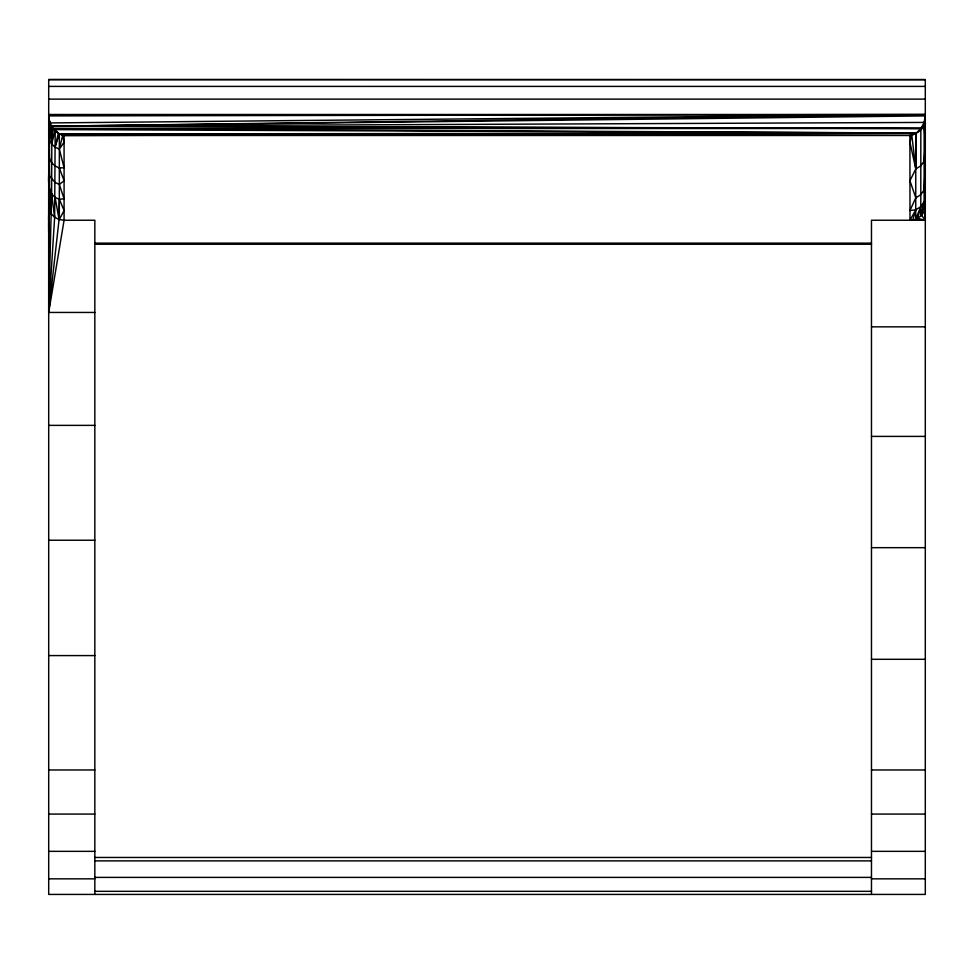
<?xml version="1.0" encoding="UTF-8"?>
<svg xmlns="http://www.w3.org/2000/svg" width="974" height="974" viewBox="0 0 974 974"><rect width="100%" height="100%" fill="white"/><g stroke="black" fill="none" stroke-linecap="round" stroke-linejoin="round"><path stroke-width="1.46" d="M48.7 211.37L48.7 210.299L48.7 232.08M94.831 894.424L94.831 220.246L64.077 220.246L59.073 219.479L54.641 217.263L51.208 213.842L49.589 210.408L49.455 139.976L51.853 126.182L925.3 114.494L48.7 115.906C49.114 123.284 52.973 130.102 59.341 133.949L59.329 219.515L64.077 210.53L59.329 199.159C48.469 196.237 48.213 184.025 48.7 174.821L55.043 182.394L59.329 184.451L64.077 198.879L59.329 199.159L59.073 219.479L48.7 312.447L94.831 312.447M48.7 216.07L48.7 220.002L48.7 215.412M48.712 223.545L48.724 229.791L48.7 217.433M925.3 196.091L924.131 189.979L925.3 164.082L924.131 161.185L925.3 142.715L924.131 125.609L920.832 128.507L53.156 128.507L59.341 133.949L64.077 135.483L64.077 220.246L48.7 312.447L51.634 193.887L51.853 126.182L925.3 115.906L924.156 122.432L924.131 201.947L925.3 220.246L871.474 220.246L871.474 894.424M51.208 213.842L49.455 189.833L48.7 191.951L48.7 312.447L54.641 217.263L55.189 130.528L53.278 128.714L51.634 143.957L55.043 147.111L59.329 149.132L64.077 167.747L59.329 167.93C53.387 166.03 48.81 160.564 48.7 154.233L49.455 175.174M925.3 120.021L924.156 122.432L51.853 126.182L920.832 128.507L920.795 206.671L915.804 209.824L909.923 210.53L915.804 197.832L909.923 180.714L915.804 168.952L915.755 133.462L909.923 135.496L909.984 220.246C916.059 220.148 921.879 216.581 924.387 210.981L925.3 199.913L920.795 206.671L915.73 218.992L915.791 133.426L924.131 125.609C921.221 130.784 915.706 134.473 909.923 135.496L64.077 135.483L58.306 133.499L55.189 130.528L51.634 143.957L49.455 139.976L48.7 131.551L49.698 121.19L49.455 139.976L50.027 122.931L925.3 114.494L48.7 114.494M925.3 183.867L924.131 189.979L920.795 194.678L915.804 197.832M924.387 210.981L925.3 206.293M58.306 133.499L55.043 147.111L59.341 133.949L916.193 133.036L53.156 128.507M62.677 135.374L59.329 149.132L64.077 142.277L62.677 135.374L61.715 134.753L915.791 133.426L909.923 135.496M924.156 122.432L921.027 128.325L51.853 126.182M909.984 220.246L915.804 209.824L912.796 220.002L925.3 220.246L921.66 215.266L924.131 201.947L920.686 216.009L920.795 206.671L917.605 218.359L925.3 220.246M924.131 161.185L920.795 165.848L915.804 168.952L909.923 142.277L911.81 135.264L915.804 168.952M59.329 184.451L64.077 180.714L59.329 167.93M64.077 135.483L915.791 133.426L59.341 133.949M48.7 79.576L925.3 79.576L925.3 894.424L48.7 894.424L48.7 79.576L925.3 79.661M48.7 86.406L925.3 86.406M48.7 99.117L925.3 99.117M94.831 243.135L871.474 243.135M94.831 244.243L871.474 244.243M871.474 326.838L925.3 326.838M48.7 425.37L94.831 425.37M871.474 436.401L925.3 436.401M48.7 540.229L94.831 540.229M871.474 547.668L925.3 547.668M48.7 655.587L94.831 655.587M871.474 659.301L925.3 659.301M48.7 769.971L94.831 769.971M871.474 769.971L925.3 769.971M48.7 814.081L94.831 814.081M871.474 814.081L925.3 814.081M48.7 851.349L94.831 851.349M871.474 851.349L925.3 851.349M94.831 857.461L871.474 857.461M94.831 860.882L871.474 860.882M94.831 877.391L871.474 877.391M48.7 878.84L94.831 878.84M871.474 878.84L925.3 878.84M94.831 891.32L871.474 891.32M54.167 129.615L916.193 133.036M55.043 197.089L59.073 219.479M48.7 206.086L49.589 210.408L48.7 191.951M51.634 193.887L54.641 217.263M48.7 135.374L49.455 158.713M48.7 229.073L48.712 230.448M48.7 223.728L48.724 229.791"/></g></svg>
